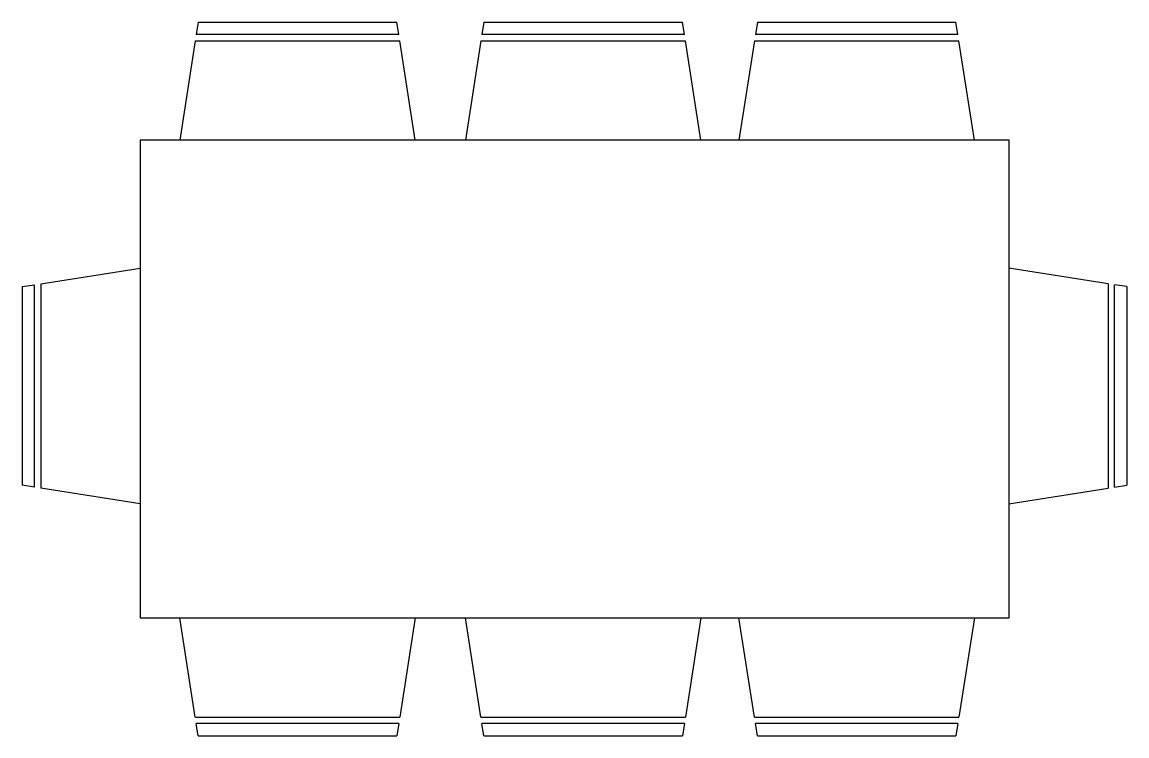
# Model space of a CAD drawing. Header units: centimetres. Extents: x 49 to 227, y 86 to 201.
import ezdxf

# ---------------------------------------------------------------- set-up
doc = ezdxf.new("R2010")
doc.units = ezdxf.units.CM
doc.header["$MEASUREMENT"] = 0

msp = doc.modelspace()

# ---------------------------------------------------------------- linework, layer by layer
at = {"linetype": 'Continuous'}
for p, q in [((77.39, 200.68), (77.07, 198.68)), ((77.39, 200.68), (109.39, 200.68)), ((109.7, 198.68), (109.39, 200.68)), ((123.41, 200.68), (123.1, 198.68)), ((123.41, 200.68), (155.41, 200.68)), ((155.72, 198.68), (155.41, 200.68)), ((167.48, 200.68), (167.16, 198.68)), ((167.48, 200.68), (199.48, 200.68)), ((199.79, 198.68), (199.48, 200.68)), ((76.92, 197.68), (74.42, 181.68)), ((76.93, 197.68), (109.87, 197.68)), ((109.7, 198.68), (77.08, 198.68)), ((112.36, 181.68), (109.86, 197.68)), ((122.94, 197.68), (120.44, 181.68)), ((122.95, 197.68), (155.89, 197.68)), ((155.73, 198.68), (123.1, 198.68)), ((158.38, 181.68), (155.88, 197.68)), ((167.01, 197.68), (164.51, 181.68)), ((167.01, 197.68), (199.95, 197.68)), ((199.79, 198.68), (167.17, 198.68)), ((202.44, 181.68), (199.94, 197.68)), ((68.02, 181.68), (68.02, 104.68)), ((208.02, 181.68), (68.02, 181.68)), ((208.02, 104.68), (208.02, 181.68)), ((52.01, 158.52), (68.02, 161.03)), ((224.02, 158.52), (208.01, 161.03)), ((52.02, 158.52), (52.02, 125.58)), ((224.02, 158.52), (224.02, 125.58)), ((49.02, 158.06), (51.01, 158.37)), ((49.02, 158.06), (49.02, 126.06)), ((51.02, 125.74), (51.02, 158.36)), ((227.02, 158.06), (225.02, 158.37)), ((225.02, 125.74), (225.02, 158.36)), ((227.02, 158.06), (227.02, 126.06)), ((51.02, 125.74), (49.02, 126.06)), ((68.02, 123.09), (52.02, 125.59)), ((208.01, 123.09), (224.01, 125.59)), ((225.01, 125.74), (227.02, 126.06)), ((68.02, 104.68), (208.02, 104.68)), ((76.92, 88.68), (74.42, 104.69)), ((112.36, 104.69), (109.86, 88.68)), ((122.94, 88.68), (120.44, 104.69)), ((158.38, 104.69), (155.88, 88.68)), ((167.01, 88.68), (164.51, 104.69)), ((202.44, 104.69), (199.94, 88.68)), ((76.93, 88.68), (109.87, 88.68)), ((77.39, 85.68), (77.07, 87.68)), ((109.7, 87.68), (77.08, 87.68)), ((109.7, 87.68), (109.39, 85.68)), ((122.95, 88.68), (155.89, 88.68)), ((155.73, 87.68), (123.1, 87.68)), ((123.41, 85.68), (123.1, 87.68)), ((155.72, 87.68), (155.41, 85.68)), ((167.01, 88.68), (199.95, 88.68)), ((167.48, 85.68), (167.16, 87.68)), ((199.79, 87.68), (167.17, 87.68)), ((199.79, 87.68), (199.48, 85.68)), ((77.39, 85.68), (109.39, 85.68)), ((123.41, 85.68), (155.41, 85.68)), ((167.48, 85.68), (199.48, 85.68))]:
    msp.add_line(p, q, dxfattribs=at)

doc.saveas('drawing.dxf')
